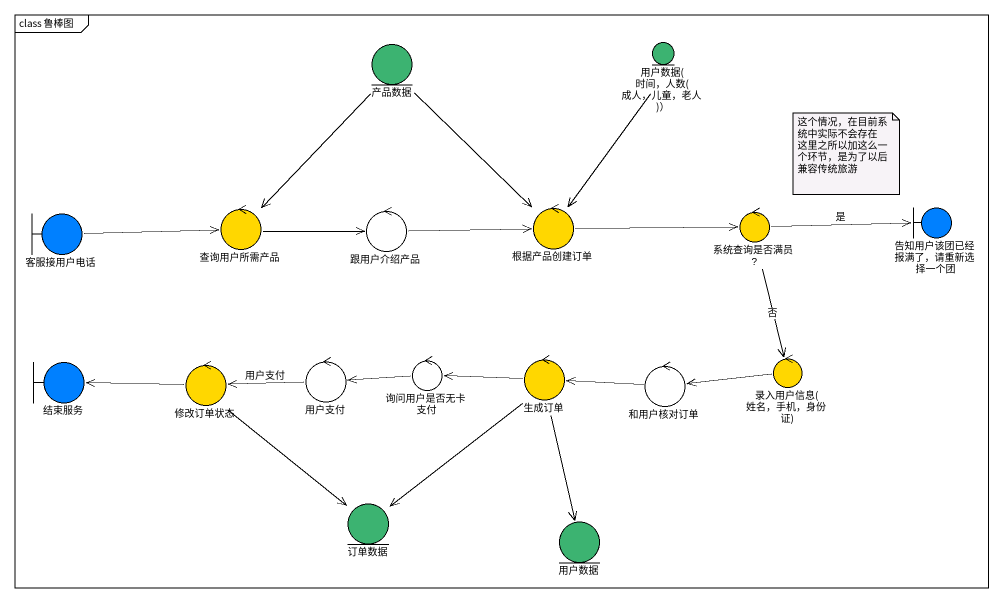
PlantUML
@startuml
mainframe class 鲁棒图
entity 产品数据 #3CB371
entity "用户数据(时间，人数(成人，儿童，老人)）" as 用户数据_时间_人数_成人_儿童_老人 #3CB371
boundary 客服接用户电话 #0080FF
control 查询用户所需产品 #FFD700
control 跟用户介绍产品
control 根据产品创建订单 #FFD700
control "系统查询是否满员?" as 系统查询是否满员 #FFD700
boundary "告知用户该团已经报满了，请重新选择一个团" as 告知用户该团已经报满了_请重新选择一个团 #0080FF
control 询问用户是否无卡支付
control 生成订单 #FFD700
control "录入用户信息(姓名，手机，身份证)" as 录入用户信息_姓名_手机_身份证 #FFD700
boundary 结束服务 #0080FF
control 修改订单状态 #FFD700
control 用户支付
control 和用户核对订单
entity 订单数据 #3CB371
entity 用户数据 #3CB371
产品数据 --> 查询用户所需产品
产品数据 --> 根据产品创建订单
用户数据_时间_人数_成人_儿童_老人 --> 根据产品创建订单
客服接用户电话 -right-> 查询用户所需产品
查询用户所需产品 -right-> 跟用户介绍产品
跟用户介绍产品 -right-> 根据产品创建订单
根据产品创建订单 -right-> 系统查询是否满员
系统查询是否满员 -right-> 告知用户该团已经报满了_请重新选择一个团 : 是
系统查询是否满员 --> 录入用户信息_姓名_手机_身份证 : 否
询问用户是否无卡支付 -left-> 用户支付
生成订单 -left-> 询问用户是否无卡支付
生成订单 --> 订单数据
生成订单 --> 用户数据
录入用户信息_姓名_手机_身份证 -left-> 和用户核对订单
修改订单状态 -left-> 结束服务
修改订单状态 --> 订单数据
用户支付 -left-> 修改订单状态 : 用户支付
和用户核对订单 -left-> 生成订单
note as N1
  这个情况，在目前系统中实际不会存在
  这里之所以加这么一个环节，是为了以后兼容传统旅游
end note
@enduml
